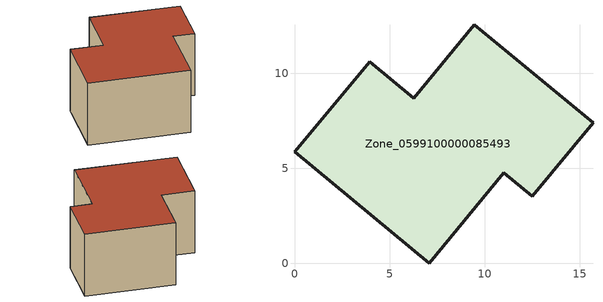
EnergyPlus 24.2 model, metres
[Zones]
Zone_0599100000085493
 floor ground (C_G): 9.46,12.56 15.7,7.4 12.5,3.53 11.01,4.77 7.08,0 0,5.87 3.95,10.61 6.26,8.7 z0
 wall outside (C_F): 3.95,10.61 0,5.87 7.08,0 11.01,4.77 12.5,3.53 15.7,7.4 9.46,12.56 6.26,8.7 3.95,10.61 z0:6.13
 roof outside (C_R): 9.46,12.56 6.26,8.7 3.95,10.61 0,5.87 7.08,0 11.01,4.77 12.5,3.53 15.7,7.4 z6.13
[BUILDING]
Pand.0599100000085493: North Axis=0; Terrain=City; Loads Convergence Tolerance Value=0.04; Temperature Convergence Tolerance Value=0.4; Solar Distribution=FullExterior; Maximum Number of Warmup Days=25; Minimum Number of Warmup Days=1
[Site:Location]
Rotterdam.The.Hague.AP_ZH_NLD Design_Conditions: Latitude=51.96; Longitude=4.45; Time Zone=1; Elevation=-4.5
[SITE:GROUNDTEMPERATURE:BUILDINGSURFACE]
18, 18, 18, 18, 18, 18, 18, 18, 18, 18, 18, 18
[MATERIAL] Thermal Absorptance=0.9; Solar Absorptance=0.7; Visible Absorptance=0.7
Name | Roughness | Thickness | Conductivity | Density | Specific Heat
G.TC.1946-1964 | MediumSmooth | 0.15 | 1 | 540 | 1210
F.TC.1946-1964 | Rough | 0.3 | 0.857143 | 1920 | 840
R.TC.1946-1964 | MediumRough | 0.2 | 0.235294 | 1500 | 1000
[CONSTRUCTION]
C_G: G.TC.1946-1964
C_F: F.TC.1946-1964
C_R: R.TC.1946-1964
[ZONE]
Zone_0599100000085493: Type=1; Multiplier=1; Ceiling Height=Autocalculate; Volume=Autocalculate; Floor Area=autocalculate; Part of Total Floor Area=Yes
[ZONEINFILTRATION:DESIGNFLOWRATE]
Infil_Zone_0599100000085493: Zone or ZoneList or Space or SpaceList=Zone_0599100000085493; Schedule=AlwaysOn; Design Flow Rate Calculation Method=Flow/Area; Flow Rate per Floor Area=0.003; Constant Term Coefficient=1; Temperature Term Coefficient=0; Velocity Term Coefficient=0; Velocity Squared Term Coefficient=0
[HVACTEMPLATE:ZONE:IDEALLOADSAIRSYSTEM]
Zone_0599100000085493: Maximum Heating Supply Air Temperature=50; Minimum Cooling Supply Air Temperature=13; Maximum Heating Supply Air Humidity Ratio=0.0156; Minimum Cooling Supply Air Humidity Ratio=0.0077; Heating Limit=NoLimit; Cooling Limit=NoLimit; Dehumidification Control Type=ConstantSensibleHeatRatio; Cooling Sensible Heat Ratio=0.7; Dehumidification Setpoint=60; Humidification Control Type=None; Humidification Setpoint=30; Outdoor Air Method=None; Outdoor Air Flow Rate per Person=0.00944; Outdoor Air Flow Rate per Zone Floor Area=0; Outdoor Air Flow Rate per Zone=0; Demand Controlled Ventilation Type=None; Outdoor Air Economizer Type=NoEconomizer; Heat Recovery Type=None; Sensible Heat Recovery Effectiveness=0.7; Latent Heat Recovery Effectiveness=0.65
[ZONECONTROL:THERMOSTAT]
ThermostatControl_Zone_0599100000085493: Zone or ZoneList=Zone_0599100000085493; Control Type Schedule=DualSetpointControlType; Control 1=Thermostat_Zone_0599100000085493; Temperature Difference Between Cutout And Setpoint=0
[THERMOSTATSETPOINT:DUALSETPOINT]
Thermostat_Zone_0599100000085493: Heating Setpoint Temperature Schedule=HeatingSetpoint_Zone_0599100000085493; Cooling Setpoint Temperature Schedule=CoolingSetpoint_Zone_0599100000085493
[SCHEDULE:COMPACT]
HeatingSetpoint_Zone_0599100000085493: Through: 12/31, For: AllDays, Until: 24:00, 21
CoolingSetpoint_Zone_0599100000085493: Through: 12/31, For: AllDays, Until: 24:00, 24
DualSetpointControlType: Through: 12/31, For: AllDays, Until: 24:00, 4
AlwaysOn: Through: 12/31, For: AllDays, Until: 24:00, 1
